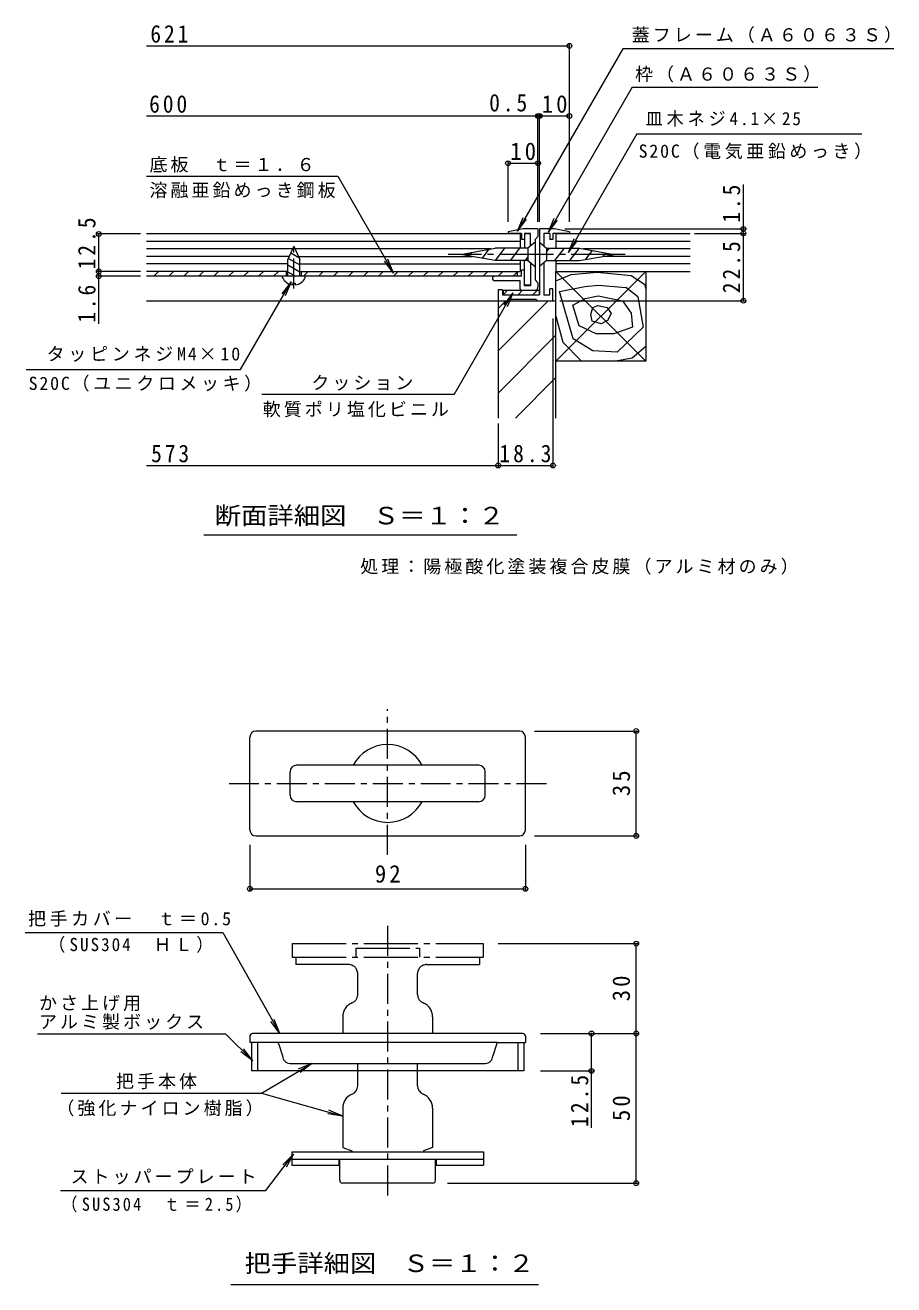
# Model space of a CAD drawing. Units: millimetres, scale not verified. Extents: x -330 to 355, y -273 to 227.
# Drawn here: x 64.7 to 354.8, y -193.5 to 227.1 of the extents above; entities that cross this region are included whole.
import ezdxf
from ezdxf.enums import TextEntityAlignment as Align

# ---------------------------------------------------------------- set-up
doc = ezdxf.new("R2010")
doc.units = ezdxf.units.MM
doc.header["$LTSCALE"] = 2
doc.header["$PDMODE"] = 32
doc.header["$PDSIZE"] = 1.6
doc.linetypes.add('CHAIN1', pattern=[8, 5, -1, 1, -1])
doc.linetypes.add('CHAIN2', pattern=[12, 9, -1, 1, -1])
for name, color, linetype, lineweight in [('D-1', 2, 'Continuous', 9), ('D-2', 3, 'Continuous', 9), ('D-4', 7, 'Continuous', 9), ('D-5', 7, 'Continuous', 9), ('D-6', 6, 'Continuous', 5)]:
    doc.layers.add(name, color=color, linetype=linetype, lineweight=lineweight)
doc.styles.add('ＭＳ ゴシック', font='')
doc.styles.get('ＭＳ ゴシック').set_extended_font_data('MS Gothic')

msp = doc.modelspace()

# ---------------------------------------------------------------- linework, layer by layer
at = {"layer": 'D-1'}
for p, q in [((241.487, 159.095), (236.487, 159.095)), ((236.487, 159.095), (236.487, 137.095)), ((239.987, 157.595), (237.987, 157.595)), ((237.987, 157.595), (237.987, 153.386)), ((239.987, 157.595), (239.987, 155.595)), ((246.487, 158.095), (241.487, 159.095)), ((241.986, 157.395), (241.986, 152.645)), ((236.487, 154.695), (238.837, 152.645)), ((238.837, 152.645), (249.82, 152.645)), ((238.837, 151.39), (239.8, 152.645)), ((238.837, 152.645), (238.837, 148.545)), ((241.651, 148.545), (244.8, 152.645)), ((246.651, 148.545), (249.8, 152.645)), ((249.82, 152.645), (261.394, 150.595)), ((251.977, 148.969), (254.184, 151.843)), ((238.837, 148.545), (236.487, 146.495)), ((237.987, 147.803), (237.987, 137.095)), ((238.837, 148.545), (249.82, 148.545)), ((241.986, 148.545), (241.986, 144.895)), ((249.82, 148.545), (261.394, 150.595)), ((257.727, 149.945), (258.605, 151.089)), ((240.987, 139.095), (239.987, 139.095)), ((239.987, 137.095), (239.987, 139.095)), ((240.987, 135.095), (240.987, 139.095)), ((105.265, 135.095), (240.987, 135.095)), ((224.187, 138.795), (224.187, 137.095)), ((224.187, 137.095), (236.487, 137.095)), ((224.337, 138.595), (236.337, 138.595)), ((224.337, 138.595), (224.337, 137.095)), ((224.337, 137.121), (225.81, 138.595)), ((225.687, 135.095), (226.187, 135.595)), ((226.187, 135.595), (235.287, 135.595)), ((229.31, 137.095), (230.81, 138.595)), ((234.31, 137.095), (235.81, 138.595)), ((235.787, 135.095), (235.287, 135.595)), ((236.337, 138.595), (236.337, 137.095)), ((237.987, 137.095), (239.987, 137.095))]:
    msp.add_line(p, q, dxfattribs=at)
for points in [[(240.987, 157.595), (240.987, 155.595), (239.987, 155.595)], [(246.487, 158.095), (246.487, 157.595), (240.987, 157.595)], [(224.187, 138.795), (222.687, 138.795), (222.687, 135.095)]]:
    msp.add_lwpolyline(points, dxfattribs=at)
at = {"layer": 'D-2'}
for p, q in [((229.987, 157.395), (105.265, 157.395)), ((230.487, 157.595), (225.987, 157.595)), ((229.987, 157.395), (229.987, 152.645)), ((230.487, 157.595), (230.487, 155.595)), ((231.487, 157.595), (231.487, 152.645)), ((233.487, 157.595), (231.487, 157.595)), ((233.487, 157.445), (231.487, 157.445)), ((233.487, 153.386), (233.487, 157.595)), ((229.987, 154.895), (105.265, 154.895)), ((154.083, 152.395), (105.265, 152.395)), ((154.487, 153.295), (152.487, 148.83)), ((154.487, 153.295), (156.487, 148.83)), ((220.242, 152.395), (154.89, 152.395)), ((210.079, 150.595), (221.653, 152.645)), ((219.496, 152.22), (217.289, 149.346)), ((232.637, 152.645), (221.653, 152.645)), ((224.822, 152.645), (221.673, 148.545)), ((229.822, 152.645), (226.673, 148.545)), ((231.487, 155.595), (230.487, 155.595)), ((234.987, 154.695), (232.636, 152.645)), ((232.637, 152.645), (232.637, 148.545)), ((234.987, 155.595), (234.987, 142.095)), ((152.963, 149.895), (105.265, 149.895)), ((152.487, 147.395), (105.265, 147.395)), ((152.487, 143.295), (152.487, 148.83)), ((152.674, 149.249), (156.487, 147.047)), ((153.5, 151.092), (156.162, 149.554)), ((156.01, 149.895), (214.031, 149.895)), ((156.487, 143.295), (156.487, 148.83)), ((156.487, 147.395), (229.987, 147.395)), ((221.653, 148.545), (210.079, 150.595)), ((213.747, 151.244), (212.868, 150.101)), ((232.637, 148.545), (221.653, 148.545)), ((229.987, 148.545), (229.987, 144.895)), ((231.487, 140.095), (231.487, 148.545)), ((232.637, 149.799), (231.673, 148.545)), ((232.636, 148.545), (234.987, 146.495)), ((233.487, 147.803), (233.487, 140.095)), ((152.487, 144.895), (105.265, 144.895)), ((230.487, 143.295), (105.265, 143.295)), ((107.685, 143.295), (109.285, 144.895)), ((112.685, 143.295), (114.285, 144.895)), ((117.685, 143.295), (119.285, 144.895)), ((122.685, 143.295), (124.285, 144.895)), ((127.685, 143.295), (129.285, 144.895)), ((132.685, 143.295), (134.285, 144.895)), ((137.685, 143.295), (139.285, 144.895)), ((142.685, 143.295), (144.285, 144.895)), ((147.685, 143.295), (149.285, 144.895)), ((150.687, 142.795), (150.687, 143.295)), ((151.987, 143.295), (151.987, 144.895)), ((152.487, 147.037), (156.487, 144.728)), ((152.487, 144.718), (154.952, 143.295)), ((156.487, 144.895), (229.987, 144.895)), ((156.987, 143.295), (156.987, 144.895)), ((157.685, 143.295), (159.285, 144.895)), ((158.287, 142.795), (158.287, 143.295)), ((162.685, 143.295), (164.285, 144.895)), ((167.685, 143.295), (169.285, 144.895)), ((172.685, 143.295), (174.285, 144.895)), ((177.685, 143.295), (179.285, 144.895)), ((182.685, 143.295), (184.285, 144.895)), ((187.685, 143.295), (189.285, 144.895)), ((192.685, 143.295), (194.285, 144.895)), ((197.685, 143.295), (199.285, 144.895)), ((202.685, 143.295), (204.285, 144.895)), ((207.685, 143.295), (209.285, 144.895)), ((212.685, 143.295), (214.285, 144.895)), ((217.685, 143.295), (219.285, 144.895)), ((222.685, 143.295), (224.285, 144.895)), ((227.685, 143.295), (228.987, 144.596)), ((228.987, 144.895), (228.987, 143.295)), ((231.487, 145.295), (230.487, 145.295)), ((230.487, 143.295), (230.487, 145.295)), ((154.987, 140.826), (153.987, 140.826)), ((153.987, 140.424), (153.987, 140.826)), ((154.987, 140.424), (154.987, 140.826)), ((233.487, 140.245), (231.487, 140.245)), ((233.487, 140.095), (231.487, 140.095)), ((235.987, 141.095), (234.987, 142.095)), ((235.987, 141.095), (235.987, 139.595)), ((139.775, -41.6), (139.775, -10.6)), ((229.776, -8.6), (141.775, -8.6)), ((231.775, -41.6), (231.775, -10.6)), ((216.176, -20), (155.375, -20)), ((153.175, -30), (153.175, -22.2)), ((218.375, -30), (218.375, -22.2)), ((216.176, -32.2), (155.375, -32.2)), ((141.775, -43.6), (229.776, -43.6)), ((139.775, -110.5), (139.775, -112.6)), ((222.215, -112.6), (139.775, -112.6)), ((140.275, -112.6), (140.275, -122.1)), ((230.876, -109.6), (140.676, -109.6)), ((142.276, -112.6), (142.276, -122.1)), ((149.337, -112.961), (150.676, -117.1)), ((222.215, -112.961), (220.876, -117.1)), ((222.695, -112.6), (231.775, -112.6)), ((229.275, -112.6), (229.275, -122.1)), ((231.276, -112.6), (231.276, -122.1)), ((231.775, -110.5), (231.775, -112.6)), ((153.175, -119.6), (218.376, -119.6)), ((175.775, -127.1), (175.775, -119.6)), ((195.775, -127.1), (195.775, -119.6)), ((231.276, -122.1), (140.275, -122.1)), ((170.775, -134.5), (170.775, -147.7)), ((200.775, -134.516), (200.775, -147.7)), ((153.775, -149.1), (217.775, -149.1)), ((153.775, -149.1), (153.775, -153.6)), ((170.775, -147.7), (173.776, -148.8)), ((173.776, -148.8), (173.776, -149.1)), ((200.775, -147.7), (197.776, -148.8)), ((197.776, -148.8), (197.776, -149.1)), ((217.775, -149.1), (217.775, -153.6)), ((153.775, -151.6), (217.775, -151.6)), ((153.775, -153.6), (169.526, -153.6)), ((169.526, -151.6), (169.526, -153.6)), ((169.775, -158.6), (169.775, -151.6)), ((201.776, -158.6), (201.776, -151.6)), ((202.026, -151.6), (202.026, -153.6)), ((202.026, -153.6), (217.775, -153.6)), ((200.775, -159.6), (170.775, -159.6))]:
    msp.add_line(p, q, dxfattribs=at)
at = {"layer": 'D-2', "linetype": 'CHAIN1'}
for p, q in [((154.487, 139.172), (154.487, 154.351)), ((185.775, -49.901), (185.775, -1.265)), ((132.808, -26.1), (239.058, -26.1)), ((185.775, -73.655), (185.775, -165.418))]:
    msp.add_line(p, q, dxfattribs=at)
at = {"layer": 'D-2', "linetype": 'CHAIN2'}
for p, q in [((265.118, 150.595), (205.936, 150.595)), ((153.876, -79.6), (217.675, -79.6)), ((153.876, -79.6), (153.876, -84.1)), ((217.675, -79.6), (217.675, -84.1)), ((153.876, -84.1), (217.675, -84.1)), ((155.075, -84.1), (155.075, -86.6)), ((175.176, -81.1), (196.375, -81.1)), ((175.176, -81.1), (175.176, -84.1)), ((196.375, -81.1), (196.375, -84.1)), ((216.476, -84.1), (216.476, -86.6)), ((172.775, -86.6), (155.075, -86.6)), ((198.775, -86.6), (216.476, -86.6)), ((175.776, -96.6), (175.776, -89.6)), ((195.776, -96.6), (195.776, -89.6)), ((170.776, -104), (170.776, -109.6)), ((200.776, -104.016), (200.776, -109.6))]:
    msp.add_line(p, q, dxfattribs=at)
at = {"layer": 'D-2', "color": 2}
msp.add_line((156.487, 144.895), (228.987, 144.895), dxfattribs=at)
at = {"layer": 'D-2'}
for points in [[(235.987, 159.095), (230.987, 159.095), (225.987, 158.095), (225.987, 157.595)], [(235.987, 159.095), (235.987, 156.595), (234.987, 155.595)], [(229.987, 139.095), (229.987, 141.795), (221.537, 141.795)]]:
    msp.add_lwpolyline(points, dxfattribs=at)
for centre, radius, start, end in [((221.537, 142.545), 0.75, 90, 270), ((154.487, 144.603), 4.208, 205.44878, 263.17632), ((154.487, 144.603), 4.208, 276.82368, 334.55122), ((230.487, 139.095), 0.5, 180, 270), ((234.987, 139.595), 1, 270, 0), ((141.775, -10.6), 2, 90, 180), ((229.776, -10.6), 2, 0, 90), ((185.775, -26.1), 13, 27.9843, 152.0157), ((155.375, -22.2), 2.2, 90, 180), ((216.176, -22.2), 2.2, 0, 90), ((155.375, -30), 2.2, 180, 270), ((185.775, -26.1), 13, 207.9843, 332.0157), ((216.176, -30), 2.2, 270, 0), ((141.775, -41.6), 2, 180, 270), ((229.776, -41.6), 2, 270, 0), ((140.676, -110.5), 0.9, 90, 180), ((148.856, -113.1), 0.5, 16.1008, 90), ((222.695, -113.1), 0.5, 90, 163.8992), ((230.876, -110.5), 0.9, 0, 90), ((153.175, -117.1), 2.5, 180, 270), ((218.376, -117.1), 2.5, 270, 0), ((175.776, -134.516), 5, 112.02434, 180), ((172.775, -127.1), 3, 292.02405, 0), ((198.775, -127.1), 3, 180, 247.97595), ((195.775, -134.516), 5, 0, 67.97566), ((170.775, -158.6), 1, 180, 270), ((200.775, -158.6), 1, 270, 0)]:
    msp.add_arc(centre, radius, start, end, dxfattribs=at)
at = {"layer": 'D-2', "linetype": 'CHAIN2'}
for centre, radius, start, end in [((172.775, -89.6), 3, 0, 90), ((198.775, -89.6), 3, 90, 180), ((172.775, -96.6), 3, 292.02405, 0), ((198.775, -96.6), 3, 180, 247.97595), ((175.775, -104.016), 5, 112.02371, 180), ((195.776, -104.016), 5, 0, 67.97629)]:
    msp.add_arc(centre, radius, start, end, dxfattribs=at)
at = {"layer": 'D-4'}
for p, q in [((105.265, 220.222), (246.487, 220.222)), ((246.487, 161.45), (246.487, 220.822)), ((105.265, 196.801), (246.487, 196.801)), ((235.987, 161.45), (235.987, 197.401)), ((236.487, 161.45), (236.487, 197.401)), ((225.987, 161.45), (225.987, 181.611)), ((225.987, 181.011), (235.987, 181.011)), ((304.59, 135.095), (304.59, 173.879)), ((103.252, 157.395), (88.702, 157.395)), ((89.302, 127.397), (89.302, 157.395)), ((244.996, 159.095), (305.19, 159.095)), ((288.306, 157.595), (305.19, 157.595)), ((103.252, 144.895), (88.702, 144.895)), ((103.252, 143.295), (88.702, 143.295)), ((243.237, 135.095), (305.19, 135.095)), ((240.987, 129.127), (240.987, 79.48)), ((222.687, 94.054), (222.687, 79.48)), ((105.265, 80.08), (240.987, 80.08)), ((124.345, 56.959), (228.917, 56.959)), ((234.776, -8.6), (269.385, -8.6)), ((268.786, -43.6), (268.786, -8.6)), ((234.776, -43.6), (269.385, -43.6)), ((139.775, -46.6), (139.775, -61.901)), ((231.775, -46.6), (231.775, -61.901)), ((139.775, -61.301), (231.775, -61.301)), ((222.676, -79.6), (269.385, -79.6)), ((268.786, -159.6), (268.786, -79.6)), ((236.776, -109.6), (269.385, -109.6)), ((253.864, -141.101), (253.864, -109.6)), ((236.776, -122.1), (254.464, -122.1)), ((205.776, -159.6), (269.385, -159.6)), ((236.209, -193.535), (133.456, -193.535))]:
    msp.add_line(p, q, dxfattribs=at)
for p in [(246.487, 220.222), (235.987, 196.801), (236.487, 196.801), (246.487, 196.801), (225.987, 181.011), (235.987, 181.011), (304.59, 159.095), (89.302, 157.395), (304.59, 157.595), (89.302, 144.895), (89.302, 143.295), (304.59, 135.095), (222.687, 80.08), (240.987, 80.08), (268.786, -8.6), (268.786, -43.6), (139.775, -61.301), (231.775, -61.301), (268.786, -79.6), (253.864, -109.6), (268.786, -109.6), (253.864, -122.1), (268.786, -159.6)]:
    msp.add_point(p, dxfattribs=at)
at = {"layer": 'D-5'}
for p, q in [((264.295, 219.211), (229.146, 158.331)), ((354.812, 219.211), (264.295, 219.211)), ((267.434, 206.477), (239.451, 158.009)), ((267.434, 206.477), (329.487, 206.477)), ((268.999, 190.825), (246.137, 151.227)), ((268.999, 190.825), (344.178, 190.825)), ((105.295, 176.687), (169.09, 176.687)), ((169.09, 176.687), (187.755, 144.357)), ((229.146, 158.331), (231.059, 162.951)), ((229.146, 158.331), (232.189, 162.298)), ((239.451, 158.009), (241.365, 162.629)), ((239.451, 158.009), (242.495, 161.976)), ((246.137, 151.227), (248.05, 155.846)), ((246.137, 151.227), (249.181, 155.194)), ((187.755, 144.357), (184.712, 148.324)), ((187.755, 144.357), (185.842, 148.976)), ((136.606, 112.106), (153.503, 141.372)), ((153.503, 141.372), (150.459, 137.405)), ((153.503, 141.372), (151.589, 136.753)), ((207.973, 103.753), (227.574, 137.703)), ((227.574, 137.703), (224.53, 133.736)), ((227.574, 137.703), (225.66, 133.083)), ((65.061, 112.106), (136.606, 112.106)), ((207.973, 103.753), (143.729, 103.753)), ((64.734, -75.889), (130.713, -75.889)), ((149.79, -109.6), (147.917, -104.964)), ((140.727, -118.75), (137.688, -114.779)), ((160.507, -119.6), (155.904, -121.553)), ((76.759, -129.541), (143.625, -129.541)), ((170.775, -137.195), (166.181, -135.222)), ((154.322, -149.922), (150.81, -153.481)), ((76.499, -162.068), (145.133, -162.068))]:
    msp.add_line(p, q, dxfattribs=at)
for points in [[(130.713, -75.889), (149.79, -109.6), (146.781, -105.607)], [(68.801, -109.682), (131.683, -109.682), (140.727, -118.75), (136.764, -115.701)], [(143.625, -129.541), (160.507, -119.6), (156.567, -122.678)], [(143.625, -129.541), (170.775, -137.195), (165.827, -136.478)], [(145.133, -162.068), (154.322, -149.922), (151.851, -154.269)]]:
    msp.add_lwpolyline(points, dxfattribs=at)
at = {"layer": 'D-6'}
for p, q in [((286.841, 157.395), (241.986, 157.395)), ((286.841, 154.895), (241.986, 154.895)), ((286.841, 152.395), (251.232, 152.395)), ((286.841, 147.395), (241.986, 147.395)), ((286.841, 149.895), (257.727, 149.895)), ((241.986, 95.901), (241.986, 144.895)), ((241.986, 144.895), (271.986, 114.895)), ((271.986, 144.895), (241.986, 114.895)), ((241.986, 144.895), (286.841, 144.895)), ((241.986, 141.695), (247.014, 143.894)), ((247.014, 143.894), (255.71, 144.637)), ((255.71, 144.637), (267.059, 143.576)), ((267.059, 143.576), (271.513, 140.607)), ((251.668, 139.892), (256.176, 140.248)), ((256.176, 140.248), (265.31, 139.536)), ((269.344, 136.452), (265.31, 139.536)), ((271.513, 140.607), (271.986, 139.13)), ((222.687, 135.095), (222.687, 95.901)), ((222.687, 132.537), (225.245, 135.095)), ((222.787, 118.494), (239.387, 135.095)), ((240.987, 135.095), (241.986, 135.095)), ((241.986, 129.928), (244.256, 121.304)), ((222.687, 104.252), (241.986, 123.552)), ((244.256, 121.304), (250.468, 114.895)), ((271.986, 119.804), (267.483, 115.895)), ((267.483, 115.895), (261.981, 114.895)), ((228.477, 95.901), (241.986, 109.41))]:
    msp.add_line(p, q, dxfattribs=at)
for points in [[(271.986, 144.895), (271.986, 114.895), (241.986, 114.895)], [(269.344, 136.452), (271.123, 126.25), (262.463, 117.946), (254.278, 118.421), (247.754, 122.335), (243.185, 138.161), (251.668, 139.892)]]:
    msp.add_lwpolyline(points, dxfattribs=at)
for points in [[(247.635, 133.605), (251.787, 135.859), (256.057, 136.689), (264.243, 135.028), (267.09, 130.995), (267.564, 126.25), (261.277, 123.996), (255.464, 123.996), (249.77, 126.724)], [(259.208, 128.491), (257.072, 127.423), (254.107, 128.254), (253.632, 130.508), (254.344, 132.88), (256.005, 133.473), (259.089, 132.88), (260.394, 130.864)]]:
    msp.add_lwpolyline(points, close=True, dxfattribs=at)

# ---------------------------------------------------------------- texts
at = {"layer": 'D-4', "color": 2, "style": 'ＭＳ ゴシック', "width": 1.1}
for s, p in [('断面詳細図\u3000Ｓ＝１：２', (128.007, 58.651)), ('把手詳細図\u3000Ｓ＝１：２', (138.003, -191.036))]:
    msp.add_text(s, height=5.865, dxfattribs=at).set_placement(p, align=Align.BOTTOM_LEFT)
at = {"layer": 'D-4', "color": 2, "char_height": 5.865, "attachment_point": 7, "style": 'ＭＳ ゴシック'}
for s, insert in [('\\T1.27;\\W0.9;621', (106.529, 221.222)), ('\\T1.27;\\W0.9;600', (106.129, 197.801)), ('\\T1.27;\\W0.9;0.5', (219.676, 198.217)), ('\\T1.27;\\W0.95;10', (237.237, 197.801)), ('\\T1.27;\\W0.95;10', (226.737, 182.011)), ('\\T1.27;\\W0.9;573', (106.787, 81.08)), ('\\T1.28;\\W0.9;18.3', (223.086, 81.08)), ('\\T1.27;\\W0.95;92', (181.525, -59.301))]:
    msp.add_mtext(s, dxfattribs=dict(at, insert=insert))
at = {"layer": 'D-4', "color": 2, "char_height": 5.865, "attachment_point": 7, "rotation": 90, "style": 'ＭＳ ゴシック'}
for s, insert in [('\\T1.27;\\W0.9;1.5', (303.59, 161.159)), ('\\T1.28;\\W0.9;12.5', (88.302, 145.53)), ('\\T1.28;\\W0.9;22.5', (303.59, 137.595)), ('\\T1.27;\\W0.9;1.6', (88.302, 127.718)), ('\\T1.27;\\W0.95;35', (266.785, -30.35)), ('\\T1.27;\\W0.95;30', (266.785, -98.85)), ('\\T1.28;\\W0.9;12.5', (252.864, -140.802)), ('\\T1.27;\\W0.95;50', (266.785, -138.85))]:
    msp.add_mtext(s, dxfattribs=dict(at, insert=insert))
at = {"layer": 'D-4', "insert": (176.631, 43.624), "char_height": 4.399, "attachment_point": 7, "style": 'ＭＳ ゴシック'}
msp.add_mtext('\\T1.17;処理：陽極酸化塗装複合皮膜（アルミ材のみ）', dxfattribs=at)
at = {"layer": 'D-5', "char_height": 4.399, "attachment_point": 7, "style": 'ＭＳ ゴシック'}
for s, insert in [('\\T1.17;蓋フレーム（Ａ６０６３Ｓ）', (267.29, 221.128)), ('\\T1.17;枠（Ａ６０６３Ｓ）', (268.39, 208.024)), ('\\T1.23;\\W0.95;皿木ネジ4.1×25', (271.924, 193.258)), ('\\T1.2;S20C（電気亜鉛めっき）', (269.58, 182.305)), ('\\T1.17;底板\u3000ｔ＝１．６', (106.246, 177.879)), ('\\T1.17;溶融亜鉛めっき鋼板', (106.246, 169.35)), ('\\T1.21;タッピンネジM4×10', (71.876, 114.697)), ('\\T1.2;S20C（ユニクロメッキ）', (65.878, 104.743)), ('\\T1.17;クッション', (160.298, 105.083)), ('\\T1.17;軟質ポリ塩化ビニル', (144.078, 96.171)), ('\\T1.2;把手カバー\u3000ｔ＝0.5', (65.698, -73.936)), ('\\T1.24;\\W0.95;（SUS304\u3000ＨＬ）', (72.448, -82.674)), ('\\T1.17;かさ上げ用', (69.359, -102.129)), ('\\T1.17;アルミ製ボックス', (69.359, -108.372)), ('\\T1.17;把手本体', (95.047, -128.232)), ('\\T1.17;（強化ナイロン樹脂）', (75.168, -137.276)), ('\\T1.17;ストッパープレート', (79.874, -160.013)), ('\\T1.27;\\W0.9;（SUS304\u3000ｔ＝2.5）', (76.792, -169.391))]:
    msp.add_mtext(s, dxfattribs=dict(at, insert=insert))

doc.saveas('drawing.dxf')
